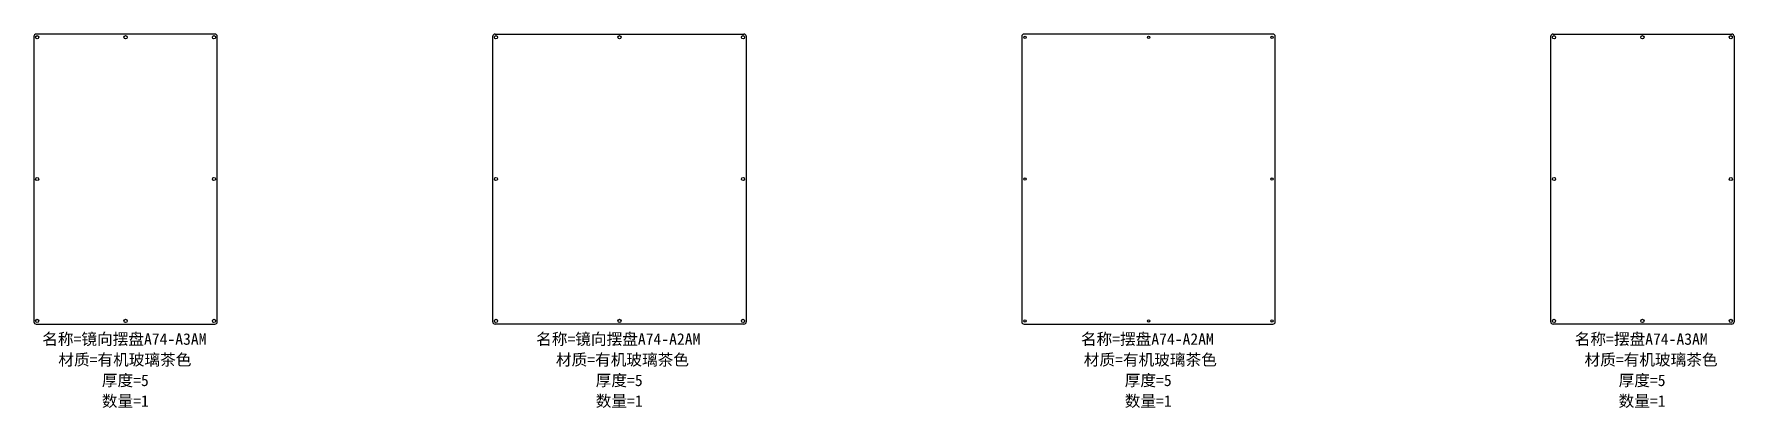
# Model space of a CAD drawing. Header units: millimetres. Extents: x 2650 to 6352, y 1349 to 2163.
import ezdxf

# ---------------------------------------------------------------- set-up
doc = ezdxf.new("R2010")
doc.units = ezdxf.units.MM
doc.layers.add('零件信息', color=131, linetype='Continuous')
doc.styles.add('SLDTEXTSTYLE1', font='', dxfattribs={"bigfont": 'bigfont'})
doc.styles.get('SLDTEXTSTYLE1').set_extended_font_data('宋体')

msp = doc.modelspace()

# ---------------------------------------------------------------- linework, layer by layer
at = {"color": 7, "linetype": 'Continuous', "lineweight": 25}
for p, q in [((2649.6, 2158.4), (2649.6, 1536.4)), ((3043.6, 2163.4), (2654.6, 2163.4)), ((3048.6, 1536.4), (3048.6, 2158.4)), ((3648.6, 1536.4), (3648.6, 2158.4)), ((3653.6, 2163.4), (4195.6, 2163.4)), ((4200.6, 2158.4), (4200.6, 1536.4)), ((4800.7, 2158.4), (4800.7, 1536.4)), ((5347.7, 2163.4), (4805.7, 2163.4)), ((5352.7, 1536.4), (5352.7, 2158.4)), ((5952.7, 1536.4), (5952.7, 2158.4)), ((5957.7, 2163.4), (6346.7, 2163.4)), ((6351.7, 2158.4), (6351.7, 1536.4)), ((2654.6, 1531.4), (3043.6, 1531.4)), ((4195.6, 1531.4), (3653.6, 1531.4)), ((4805.7, 1531.4), (5347.7, 1531.4)), ((6346.7, 1531.4), (5957.7, 1531.4))]:
    msp.add_line(p, q, dxfattribs=at)
for centre, radius in [((2656.6, 2156.4), 3.5), ((2849.1, 2156.4), 3.5), ((3041.6, 2156.4), 3.5), ((3655.6, 2156.4), 3.5), ((3924.6, 2156.4), 3.5), ((4193.6, 2156.4), 3.5), ((4807.7, 2156.4), 2.6), ((5076.7, 2156.4), 2.6), ((5345.7, 2156.4), 2.6), ((5959.7, 2156.4), 3.5), ((6152.2, 2156.4), 3.5), ((6344.7, 2156.4), 3.5), ((2656.6, 1847.4), 3.5), ((3041.6, 1847.4), 3.5), ((3655.6, 1847.4), 3.5), ((4193.6, 1847.4), 3.5), ((4807.7, 1847.4), 2.6), ((5345.7, 1847.4), 2.6), ((5959.7, 1847.4), 3.5), ((6344.7, 1847.4), 3.5), ((2656.6, 1538.4), 3.5), ((2849.1, 1538.4), 3.5), ((3041.6, 1538.4), 3.5), ((3655.6, 1538.4), 3.5), ((3924.6, 1538.4), 3.5), ((4193.6, 1538.4), 3.5), ((4807.7, 1538.4), 2.6), ((5076.7, 1538.4), 2.6), ((5345.7, 1538.4), 2.6), ((5959.7, 1538.4), 3.5), ((6152.2, 1538.4), 3.5), ((6344.7, 1538.4), 3.5)]:
    msp.add_circle(centre, radius, dxfattribs=at)
for centre, start, end in [((2654.6, 2158.4), 90, 180), ((3043.6, 2158.4), 0, 90), ((3653.6, 2158.4), 90, 180), ((4195.6, 2158.4), 0, 90), ((4805.7, 2158.4), 90, 180), ((5347.7, 2158.4), 0, 90), ((5957.7, 2158.4), 90, 180), ((6346.7, 2158.4), 0, 90), ((2654.6, 1536.4), 180, 270), ((3043.6, 1536.4), 270, 0), ((3653.6, 1536.4), 180, 270), ((4195.6, 1536.4), 270, 0), ((4805.7, 1536.4), 180, 270), ((5347.7, 1536.4), 270, 0), ((5957.7, 1536.4), 180, 270), ((6346.7, 1536.4), 270, 0)]:
    msp.add_arc(centre, 5, start, end, dxfattribs=at)

# ---------------------------------------------------------------- texts
at = {"layer": '零件信息', "char_height": 25, "attachment_point": 2, "style": 'SLDTEXTSTYLE1'}
for s, insert in [('名称=镜向摆盘A74-A3AM', (2846.4, 1511.4)), ('名称=镜向摆盘A74-A2AM', (3921.9, 1511.4)), ('名称=摆盘A74-A2AM', (5074.1, 1511.4)), ('名称=摆盘A74-A3AM', (6149.6, 1511.4)), ('材质=有机玻璃茶色', (2847.5, 1466.4)), ('材质=有机玻璃茶色', (3931.1, 1466.4)), ('材质=有机玻璃茶色', (5080.6, 1466.4)), ('材质=有机玻璃茶色', (6171, 1466.4)), ('厚度=5', (2848.5, 1421.4)), ('厚度=5', (3924, 1421.4)), ('厚度=5', (5076, 1421.4)), ('厚度=5', (6151.5, 1421.4)), ('数量=1', (2848.5, 1376.4)), ('数量=1', (3924, 1376.4)), ('数量=1', (5076, 1376.4)), ('数量=1', (6151.5, 1376.4))]:
    msp.add_mtext(s, dxfattribs=dict(at, insert=insert))

doc.saveas('drawing.dxf')
